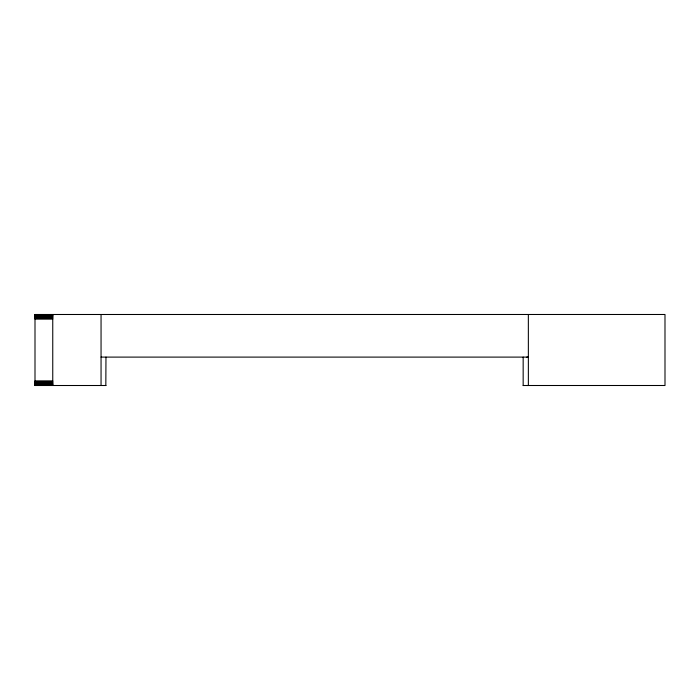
<?xml version="1.0" encoding="UTF-8"?>
<svg xmlns="http://www.w3.org/2000/svg" width="700" height="700" viewBox="0 0 700 700"><rect width="100%" height="100%" fill="white"/><g stroke="black" fill="none" stroke-linecap="round" stroke-linejoin="round"><path stroke-width="1.05" d="M101.054 385.507L101.054 314.493M105.831 385.507L105.971 357.105M523.749 385.507L523.163 385.507L523.163 357.105M526.785 385.507L665 385.499L664.991 314.484L35 314.493L35 385.507L105.971 385.507M35 314.676L52.754 314.676M35 314.895L52.754 314.895M35 315.21L52.754 315.21M35 315.595L52.754 315.595M35 316.05L52.754 316.05M35 316.575L52.754 316.575M35 317.152L52.754 317.152M35 317.783L52.754 317.783M35 318.439L52.754 318.439M35 319.121L52.754 319.121M101.054 357.105L528.36 357.105L528.36 385.507L523.163 385.507M35 380.879L52.754 380.879M35 381.561L52.754 381.561M35 382.217L52.754 382.217M35 382.848L52.754 382.848M35 383.425L52.754 383.425M35 383.95L52.754 383.95M35 384.405L52.754 384.405M35 384.799L52.754 384.799M35 385.105L52.754 385.105M35 385.324L52.754 385.324M35 385.464L52.754 385.464M526.785 357.105L528.36 357.105L528.351 314.501M52.754 314.493L52.754 385.507"/></g></svg>
